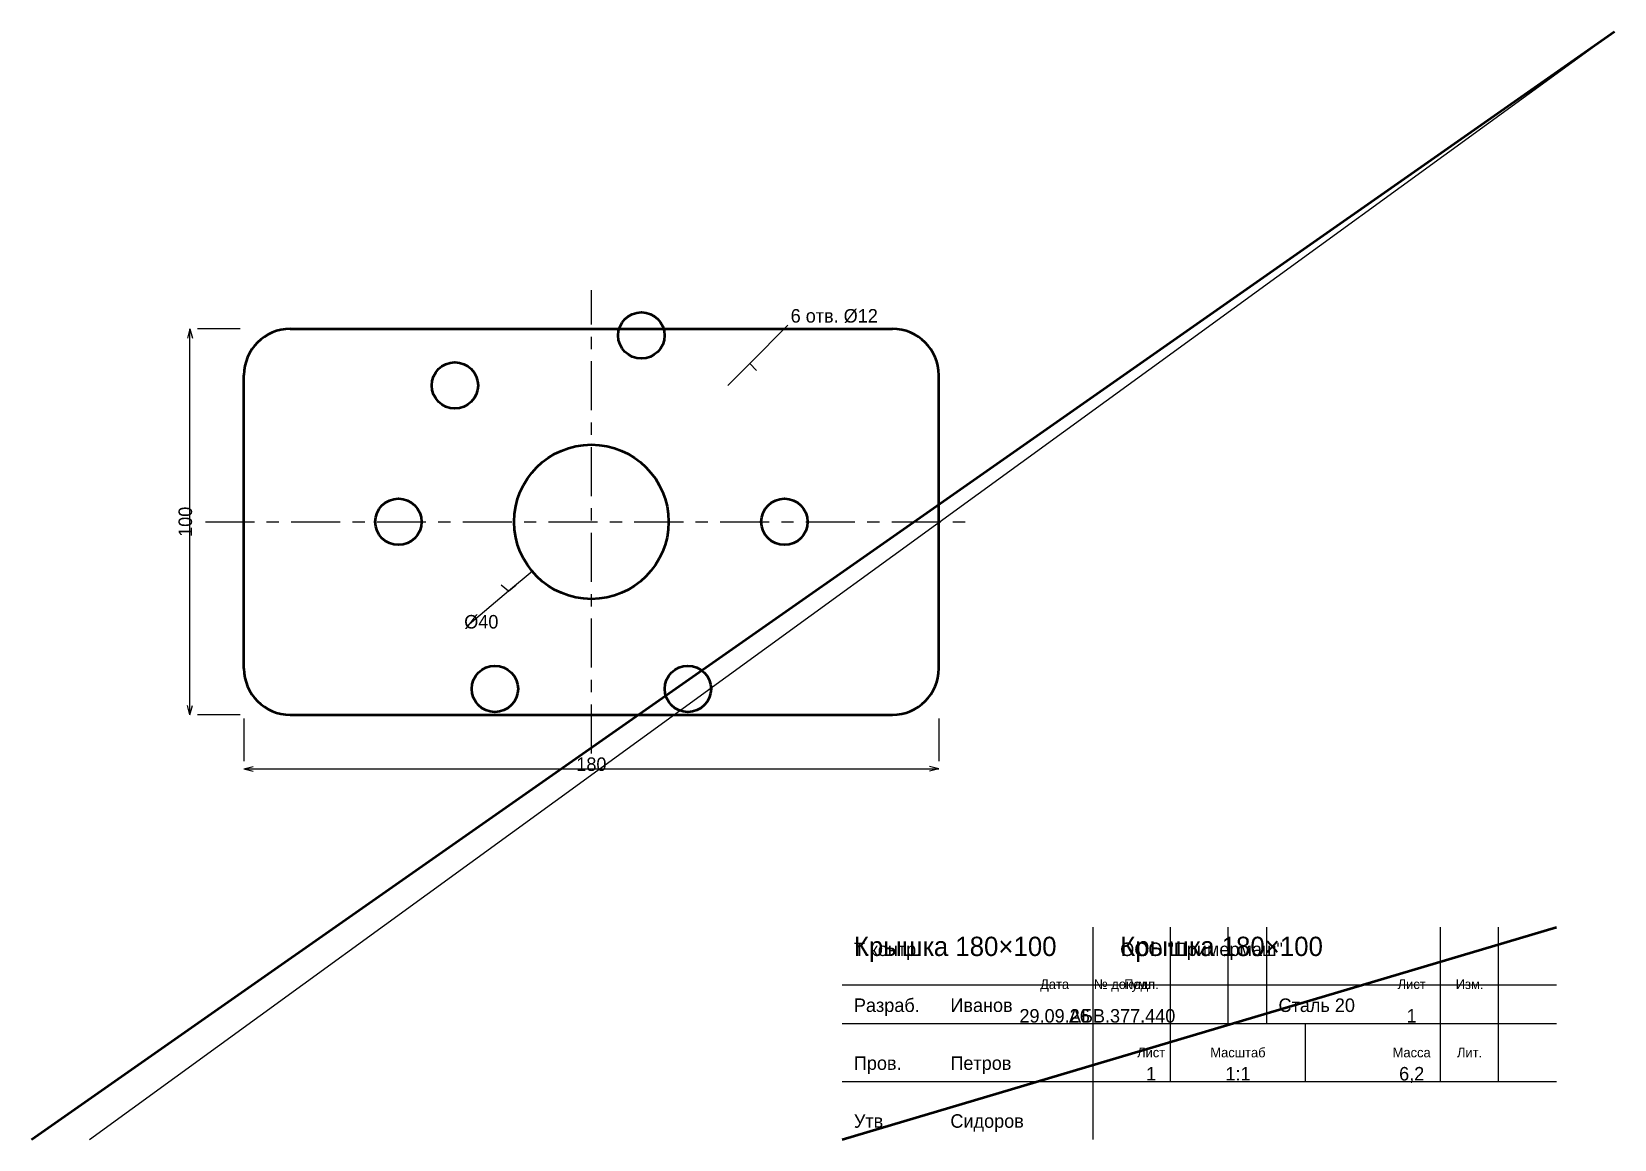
# Model space of a CAD drawing. Header units: millimetres. Extents: x 5 to 415, y 5 to 292.
import ezdxf
from ezdxf.enums import TextEntityAlignment as Align

# ---------------------------------------------------------------- set-up
doc = ezdxf.new("R2010")
doc.units = ezdxf.units.MM
doc.linetypes.add('CENTER', pattern=[22.225, 12.7, -3.175, 3.175, -3.175])
for name, color, linetype, lineweight in [('AXIS', 7, 'CENTER', 25), ('DIMS', 7, 'CONTINUOUS', 25), ('MAIN', 7, 'CONTINUOUS', 50), ('TEXT', 7, 'CONTINUOUS', 25), ('THIN', 7, 'CONTINUOUS', 25)]:
    doc.layers.add(name, color=color, linetype=linetype, lineweight=lineweight)

msp = doc.modelspace()

# ---------------------------------------------------------------- linework, layer by layer
at = {"layer": 'AXIS', "linetype": 'CENTER', "lineweight": 25}
for p, q in [((150, 105), (150, 225)), ((50, 165), (250, 165))]:
    msp.add_line(p, q, dxfattribs=at)
at = {"layer": 'DIMS', "linetype": 'CONTINUOUS', "lineweight": 25}
for p, q in [((46, 215), (45.353, 212.585)), ((46, 115), (46, 215)), ((46, 215), (46.647, 212.585)), ((59, 215), (48, 215)), ((191.012, 206.012), (200.912, 215.912)), ((185.355, 200.355), (191.012, 206.012)), ((191.012, 206.012), (189.244, 204.244)), ((191.012, 206.012), (192.78, 204.244)), ((134.679, 152.144), (128.551, 147.002)), ((128.551, 147.002), (126.636, 148.609)), ((128.551, 147.002), (130.466, 148.609)), ((128.551, 147.002), (117.826, 138.003)), ((46, 115), (45.353, 117.415)), ((46, 115), (46.647, 117.415)), ((59, 115), (48, 115)), ((60, 114), (60, 103)), ((240, 114), (240, 103)), ((60, 101), (62.415, 101.647)), ((60, 101), (240, 101)), ((60, 101), (62.415, 100.353)), ((240, 101), (237.585, 101.647)), ((240, 101), (237.585, 100.353))]:
    msp.add_line(p, q, dxfattribs=at)
at = {"layer": 'MAIN', "linetype": 'CONTINUOUS', "lineweight": 50}
for p, q in [((5, 5), (415, 292)), ((72, 215), (228, 215)), ((60, 127), (60, 203)), ((240, 127), (240, 203)), ((72, 115), (228, 115)), ((215, 5), (400, 60))]:
    msp.add_line(p, q, dxfattribs=at)
for centre, radius in [((162.941, 213.296), 6), ((114.645, 200.355), 6), ((150, 165), 20), ((100, 165), 6), ((200, 165), 6), ((125, 121.699), 6), ((175, 121.699), 6)]:
    msp.add_circle(centre, radius, dxfattribs=at)
for centre, start, end in [((72, 203), 90, 180), ((228, 203), 0, 90), ((72, 127), 180, 270), ((228, 127), 270, 360)]:
    msp.add_arc(centre, 12, start, end, dxfattribs=at)
at = {"layer": 'THIN', "linetype": 'CONTINUOUS', "lineweight": 25}
for p, q in [((20, 5), (415, 292)), ((280, 5), (280, 60)), ((300, 35), (300, 60)), ((315, 35), (315, 60)), ((325, 35), (325, 60)), ((370, 35), (370, 60)), ((385, 35), (385, 60)), ((215, 45), (400, 45)), ((215, 35), (400, 35)), ((300, 20), (300, 35)), ((335, 20), (335, 35)), ((370, 20), (370, 35)), ((385, 20), (385, 35)), ((215, 20), (400, 20))]:
    msp.add_line(p, q, dxfattribs=at)

# ---------------------------------------------------------------- texts
at = {"layer": 'DIMS', "linetype": 'CONTINUOUS', "lineweight": 25}
for s, p in [('6 отв. %%c12', (201.619, 216.619)), ('%%c40', (117.06, 137.36))]:
    msp.add_text(s, height=3.5, dxfattribs=at).set_placement(p)
msp.add_text('100', height=3.5, rotation=90, dxfattribs=at).set_placement((44.8, 165), align=Align.MIDDLE_CENTER)
msp.add_text('180', height=3.5, dxfattribs=at).set_placement((150, 102.2), align=Align.MIDDLE_CENTER)
at = {"layer": 'TEXT', "linetype": 'CONTINUOUS', "lineweight": 25}
for s, height, p in [('Крышка 180×100', 5, (218, 52.5)), ('Крышка 180×100', 5, (287, 52.5)), ('Т.контр.', 3.5, (218, 52.5)), ('ООО "Примермаш"', 3.5, (287, 52.5)), ('Разраб.', 3.5, (218, 38)), ('Иванов', 3.5, (243, 38)), ('Сталь 20', 3.5, (328, 38)), ('Пров.', 3.5, (218, 23)), ('Петров', 3.5, (243, 23)), ('Утв.', 3.5, (218, 8)), ('Сидоров', 3.5, (243, 8))]:
    msp.add_text(s, height=height, dxfattribs=at).set_placement(p)
for s, height, p in [('Дата', 2.5, (270, 45.2)), ('№ докум.', 2.5, (287.5, 45.2)), ('Подп.', 2.5, (292.5, 45.2)), ('Лист', 2.5, (362.5, 45.2)), ('Изм.', 2.5, (377.5, 45.2)), ('29.09.26', 3.5, (270, 37)), ('АБВ.377.440', 3.5, (287.5, 37)), ('1', 3.5, (362.5, 37)), ('Лист', 2.5, (295, 27.5)), ('Масштаб', 2.5, (317.5, 27.5)), ('Масса', 2.5, (362.5, 27.5)), ('Лит.', 2.5, (377.5, 27.5)), ('1', 3.5, (295, 22)), ('1:1', 3.5, (317.5, 22)), ('6,2', 3.5, (362.5, 22))]:
    msp.add_text(s, height=height, dxfattribs=at).set_placement(p, align=Align.MIDDLE_CENTER)

doc.saveas('drawing.dxf')
